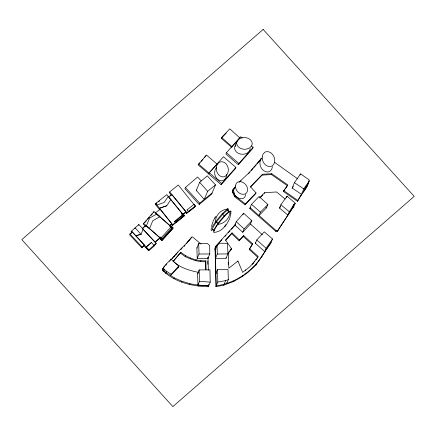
<?xml version="1.0" encoding="UTF-8"?>
<svg xmlns="http://www.w3.org/2000/svg" width="436" height="436" viewBox="0 0 436 436"><rect width="100%" height="100%" fill="white"/><g stroke="black" fill="none" stroke-linecap="round" stroke-linejoin="round"><path stroke-width="0.65" d="M226.671 174.449C226.578 176.88 225.385 179.49 223.041 180.471A4.633 4.524 22.5 0 1 220.905 180.804C218.082 180.537 215.973 178.084 215.144 175.512A10.028 9.788 22.5 0 1 214.659 172.781L215.035 169.909L216.349 167.468M245.79 194.478L244.836 197.083A4.213 4.115 22.5 0 1 243.315 198.282C240.939 199.323 238.192 198.26 236.388 196.592A9.101 8.884 22.5 0 1 234.639 194.412L233.582 190.924L234.165 188.221A4.316 4.213 22.5 0 1 235.233 186.946L233.031 189.573L232.443 192.211L234.677 196.74L245.059 204.8L255.665 193.715L256.014 192.881L250.438 186.772L262.461 174.253L271.781 173.735L287.804 184.919L283.324 191.415L297.505 201.301C300.873 194.075 307.56 188.657 309.173 180.646L308.824 179.627L300.551 173.871L294.431 182.651L292.185 188.074L301.505 194.331L297.505 201.301M232.443 192.211L233.031 189.573M272.473 166.672L271.688 169.359L270.069 171.174A4.687 4.578 22.5 0 1 268.036 171.937C265.181 172.247 262.597 170.236 261.246 167.865A10.104 9.865 22.5 0 1 260.194 165.255C259.594 162.824 259.96 159.919 261.905 158.181M215.76 246.166L215.21 248.591L216.278 285.809C236.628 283.008 255.033 269.59 264.739 251.588L255.36 243.293L256.744 239.958L264.271 231.821L272.505 238.95L270.778 243.119L256.003 264.919L248.487 271.884L242.362 276.489L233.745 281.433L223.723 285.215L215.929 286.643L215.062 248.073L215.76 246.166L235.723 224.033M230.944 213.286L229.592 218.883L226.344 224.802M306.437 187.883L309.173 180.646M211.411 226.54L213.389 220.48L216.033 216.163M224.911 215.133L224.371 215.646A22.002 1.613 -48.1 0 0 220.948 219.657A19.026 1.395 -48.1 0 0 219.085 221.968L218.114 223.232L217.896 224.377A13.898 13.571 22.5 0 0 230.061 211.231L227.249 212.948A41.071 3.014 -48.1 0 0 226.693 213.438L225.107 214.943M228.099 210.724A58.691 4.311 -48.1 0 0 227.554 208.948L227.156 210.37L225.706 211.564A41.071 3.014 -48.1 0 0 225.15 212.054L223.564 213.558M237.042 141.575L236.862 142.114A4.633 4.524 22.5 0 0 236.841 144.245C237.533 147.003 240.318 148.665 242.977 149.101A10.028 9.788 22.5 0 0 245.79 149.183C248.438 148.905 251.289 147.384 252.041 144.665A4.633 4.524 22.5 0 0 252.063 142.534C251.37 139.776 248.585 138.114 245.926 137.678A10.028 9.788 22.5 0 0 243.114 137.596C238.132 137.792 235.778 142.91 234.791 147.112A4.633 4.524 22.5 0 0 234.77 149.243C235.462 152.006 238.247 153.668 240.906 154.104A10.028 9.788 22.5 0 0 243.719 154.18C246.362 153.903 249.218 152.387 249.97 149.668A4.633 4.524 22.5 0 0 250.106 148.605M144.049 245.85L141.842 247.833L129.628 234.748L129.933 234.007L132.195 231.996L144.354 245.108L144.049 245.85L148.507 250.667L148.85 249.833L135.792 235.723L141.057 234.328L143.117 229.167L138.839 224.562L131.53 231.08L131.187 231.914L131.912 232.688M149.57 228.529L152.731 220.818L159.898 216.659L156.742 213.978L149.575 218.136L146.414 225.848L149.586 228.486M131.945 232.601L132.195 231.996M134.795 228.66L135.116 227.881L141.057 234.328M138.577 225.189L138.839 224.562M135.754 235.816L141.073 234.285M159.892 237.751L154.927 242.056L142.278 228.464L145.788 225.428L159.892 237.751L159.587 238.492L161.854 240.476L162.203 239.642L172.738 228.001L153.952 211.596L143.635 223.417L143.291 224.251L145.482 226.17L144.48 227.036M145.482 226.17L145.788 225.428M159.832 209.961L155.347 204.353L155.69 203.519L166.803 194.609L183.899 215.569L183.551 216.403M153.603 212.425L153.946 211.596M141.842 247.833L142.152 247.092L144.354 245.108M156.742 213.978L159.898 216.659M146.033 247.234L151.439 242.487L154.437 245.822L149.041 250.547L146.038 247.212L151.439 242.487M185.9 211.754L182.733 214.283L168.634 196.996L171.664 194.391L185.9 211.754L185.594 212.495L186.488 213.591L186.837 212.757L195.197 206.032L178.231 185L169.729 191.895L169.386 192.728L171.359 195.132L170.345 195.998M159.5 208.283L166.721 205.759L159.516 208.234M171.359 195.132L171.664 194.391M143.101 229.211L156.197 243.283L155.848 244.116L153.892 245.866M162.127 238.525L171.604 228.039L170.716 227.26L161.249 237.724L162.127 238.525C158.851 234.595 158.546 239.075 162.246 240.285L173.397 227.952L170.541 225.45L169.697 226.398L171.604 228.039M201.236 180.973L197.639 177L185.42 187.458L184.902 188.706L199.17 204.446L211.596 194.249L215.482 184.875L207.296 175.828L199.672 182.303L196.304 190.428L204.271 199.437L207.634 191.311L215.482 184.875M169.958 225.832L171.773 223.766L160.137 209.22L155.347 212.942L169.768 225.532L171.773 223.766M171.468 224.507L172.302 225.548L172.645 224.72L183.899 215.569M208.702 173.969L209.22 172.721L223.466 156.758L235.903 167.37L235.386 168.618L221.156 184.755L198.146 164.819L206.402 154.965L217.095 164.149M174.727 221.837L182.619 215.406L181.458 214.016L182.57 213.182L184.542 215.64L175.621 222.894L174.438 221.461L182.324 215.052L182.608 215.428M184.542 215.64L172.302 225.548M208.626 284.354L208.659 285.885L197.966 285.079L197.601 273.683L199.154 269.933L209.945 269.851L210.212 282.136L208.315 286.719C191.9 286.354 174.275 282.087 162.361 270.156L164.318 266.216L170.961 259.12L178.804 266.194L178.286 267.448L170.618 275.503L171.135 274.255L178.804 266.194M162.361 270.156L163.8 267.47M164.318 266.216L162.753 269.459M165.756 265.529L166.405 263.965M163.587 271.568L164.454 269.481L163.222 268.075M170.443 260.374L170.961 259.12M231.723 147.373L221.286 138.294L221.63 137.46L229.816 128.827L239.876 137.934M165.685 273.388L166.552 271.301L164.454 269.481M173.577 257.082C179.022 250.019 186.259 244.329 191.687 237.119L192.45 236.873L201.083 244.1M173.969 256.662L176.269 253.73M177.501 252.727L177.85 251.894M199.17 204.446L199.688 203.192L212.114 193.001M182.166 247.888L180.853 249.605M173.217 261.546L180.875 252.281C187.785 257.992 196.881 261.093 205.857 260.875L206.07 269.721M184.515 245.452L184.172 246.286L185.028 245.272M187.545 242.258L187.894 241.424M188.352 241.402L189.502 239.713M173.959 278.713L174.302 277.879L166.034 272.555L163.936 270.734L162.704 269.323L163.097 268.625M242.214 138.076L240.656 136.751L226.415 152.709L225.897 153.963L238.35 164.748L252.58 148.611L253.098 147.357L251.539 146.033M191.687 237.119L189.159 240.547M205.857 260.875L205.514 261.709C198.375 262.129 191.617 259.627 185.262 256.641L185.611 255.812M231.81 147.166L232.524 146.087M190.292 258.804L190.641 257.97M221.156 184.755L221.673 183.507L235.903 167.37M181.578 282.076L181.926 281.242L189.998 283.749L199.203 285.286L208.659 285.885M196.892 247.915L198.707 243.539L207.503 243.571L209.7 245.544L209.781 253.948L207.972 258.319L197.203 258.401L196.892 247.915L197.443 247.915M195.731 260.766L196.075 259.932M197.203 258.401L199.018 254.025L198.707 243.539M238.35 164.748L238.868 163.5L253.098 147.357M189.649 284.583L189.998 283.749M200.576 261.551L200.92 260.717M197.966 285.079L199.519 281.329L199.154 269.933M234.677 196.74L235.02 195.906L232.791 191.377M198.854 286.12L199.203 285.286M215.062 248.073L215.406 247.239M214.866 249.425L215.21 248.591M215.253 249.959L217.063 245.577L219.728 243.217L227.57 243.304L227.903 253.905L226.088 258.281L215.493 258.395L215.253 249.953L215.918 249.365M215.493 258.395L217.302 254.019L217.063 245.582M258.859 161.876L261.311 158.382L257.082 163.903M236.236 221.695L234.857 225.031L242.721 232.268L250.455 224.022L251.834 220.687L243.62 213.199L236.236 221.695L244.1 228.933L242.721 232.268M231.718 233.701L232.061 232.873L239.462 239.996L239.119 240.83L231.718 233.701L225.635 240.356M226.775 282.724L226.796 283.351L228.35 279.601L227.995 269.557L217.477 269.65L215.924 273.399L216.578 273.394M245.059 204.8L245.408 203.966L256.014 192.881M242.934 214.866L243.62 213.199M215.929 286.643L217.831 282.059L217.477 269.65M228.322 253.158L231.576 248.787L225.548 239.996L232.061 232.873M250.558 187.12L262.118 175.087L262.461 174.253M294.077 204.397L289.264 211.738L287.88 215.073L279.498 208.086L280.882 204.751L287.068 196.167L295.237 203.22L294.077 204.397L292.349 208.561L277.171 231.494L275.797 231.369L249.763 208.495L251.485 204.331L259.115 196.462L267.878 204.555L266.494 207.89L259.017 215.493L260.401 212.158L267.878 204.555M239.119 240.83L243.261 236.421L243.61 235.587L252.646 243.806L251.921 245.25M223.723 285.215L225.619 280.631L228.35 279.601M262.118 175.087L271.437 174.569L271.781 173.735M264.314 193.486L264.657 192.652L276.566 191.976L285.182 199.083M237.625 261.845L237.969 261.011L242.645 272.396L249.735 266.876L252.907 263.382L258.237 256.553L249.594 248.7L252.646 243.806M233.745 281.433L234.088 280.599M257.229 258.243L257.894 257.387L249.245 249.534L249.594 248.7M242.362 276.489L242.705 275.656M245.37 270.68L245.713 269.846M248.487 271.884L248.831 271.05M252.907 263.382L252.368 264.434M256.003 264.919L256.352 264.085M261.932 256.466L262.276 255.632M286.381 197.835L287.068 196.167M264.39 252.422L266.118 248.253L272.505 238.95M275.797 231.369L276.141 230.535L250.106 207.661M300.055 175.076L300.551 173.871M277.171 231.494L292.698 207.727L293.859 206.55L293.128 205.639L293.592 204.528M277.923 230.568L278.272 229.734M292.349 208.561L293.515 207.383L295.237 203.22M301.156 195.165L303.75 188.913L309.031 181.632M303.44 191.993L306.028 185.741M305.233 189.338L307.821 183.087M234.971 146.572L235.947 145.008M162.704 269.323L163.729 267.584M249.245 249.534L249.626 248.923M249.817 248.618L250.395 247.697M250.586 247.392L251.73 245.555M168.269 196.342L164.181 202.495L156.878 205.002M166.699 205.808L170.874 199.53M264.739 251.588L271.121 242.285M214.757 218.011L215.084 217.542M292.185 188.074L293.33 186.423M279.498 208.086L280.659 206.479M283.324 191.415L284.828 189.355M285.58 188.325L287.084 186.265M227.538 208.969A13.898 13.571 22.5 0 0 215.379 222.115L216.572 221.848L217.542 220.583A19.026 1.395 -48.1 0 1 219.412 218.267A22.002 1.613 -48.1 0 1 222.812 214.234L223.368 213.749M252.896 263.785L253.561 262.935M254.232 262.08L254.897 261.229M255.894 259.949L256.559 259.093M231.576 248.787L228.251 252.826L228.84 268.249L237.969 261.011M186.297 243.757L187.131 242.759M232.688 190.407L234.252 188.537M224.644 226.889L226.033 225.238M169.582 261.398L169.866 261.055M170.879 259.856L173.92 256.248M172.334 258.548L173.163 257.567M175.926 254.564L177.109 253.185M180.875 252.281L173.13 261.213C180.041 267.742 189.502 270.603 198.642 272.38M235.38 224.862L231.363 229.347M144.578 222.774L146.294 220.801M147.586 219.324L149.303 217.351M151.025 215.384L152.311 213.907M259.202 161.042L248.569 173.201L239.059 182.177M248.667 173.528L249.992 172.007M251.321 170.487L253.098 168.46M253.981 167.446L256.199 164.917M198.146 164.819L199.901 162.813M201.219 161.315L202.98 159.309M204.299 157.805L206.059 155.799M233.015 145.537L235.985 142.207M236.971 141.101L239.942 137.776M210.059 172.007L209.051 173.136L198.489 163.985M210.561 171.441L213.084 168.618M213.585 168.051L216.61 164.666M215.417 246.999L217.88 244.269M161.854 240.476L172.389 228.835M218.779 243.277L221.924 239.795M225.074 236.312L225.973 235.315M228.219 232.829L230.017 230.84M255.36 243.293L255.834 242.781M244.1 228.933L251.834 220.687M239.462 239.996L243.61 235.587M221.286 138.294L226.284 133.018M259.578 197.89L264.657 192.652M249.763 208.495L250.7 207.531M260.085 197.84L262.903 194.936M239.664 182.112L241.092 180.766M131.187 231.914L131.634 231.511M148.85 249.833L156.197 243.283M130.991 233.538L132.364 232.279M155.118 242.367L159.587 238.492M142.474 228.769L143.477 227.903M196.304 190.428L196.783 190.025M186.488 213.591L194.848 206.866M155.347 204.353L156.933 203.083M158.519 201.808L159.576 200.958M183.485 214.18L185.594 212.495M211.82 230.154L213.182 229.652L214.338 230.693M228.873 211.689L229.292 211.607A57.427 4.218 -48.1 0 1 229.581 211.673M217.831 282.059L225.619 280.631M227.75 210.223L227.156 210.37L228.698 211.76M217.302 254.019L227.903 253.905M199.018 254.025L209.781 253.948M197.601 273.683L198.276 273.677M199.519 281.329L210.212 282.136M276.141 230.535L277.514 230.66M174.302 277.879L181.926 281.242M166.552 271.301L171.135 274.255M294.431 182.651L303.745 188.913M283.673 190.581L297.848 200.467M271.437 174.569L287.455 185.752M274.636 162.377L297.755 178.896M180.526 253.114L185.262 256.641M235.02 195.906L245.408 203.966M280.882 204.751L289.264 211.738M226.415 152.709L238.868 163.5M209.22 172.721L221.673 183.507M143.635 223.417L162.203 239.642M251.485 204.331L260.401 212.158M221.63 137.46L232.028 146.643M256.744 239.958L266.118 248.253M250.455 224.022L262.39 234.71M216.572 221.848L218.114 223.232M177.795 267.006L178.286 267.448M243.261 236.421L252.302 244.634M265.949 207.383L266.494 207.89M129.933 234.007L142.152 247.092M131.53 231.08L135.814 235.68M185.42 187.458L199.688 203.192M199.672 182.303L207.634 191.311M169.729 191.895L186.837 212.757M292.785 206.473L293.515 207.383M155.69 203.519L172.645 224.72M230.851 249.07L231.227 249.621M224.671 216.136L222.147 213.874A21.391 1.57 -48.1 0 0 215.319 222.169A58.691 4.311 -48.1 0 0 211.787 230.192M228.235 262.336L228.311 264.26M226.066 257.616L226.088 258.281M205.514 261.709L205.71 269.819M208.043 257.387L208.321 270.282M207.759 260.935L207.83 264.325M207.961 257.273L207.972 258.319M230.077 211.209A58.691 4.311 -48.1 0 1 230.491 213.259M224.633 216.191A21.391 1.57 -48.1 0 1 230.126 211.155M225.848 224.518A14.835 14.486 22.5 0 1 214.343 232.421A58.691 4.311 -48.1 0 1 217.88 224.393A21.391 1.57 -48.1 0 1 224.693 216.125M222.109 213.929A21.391 1.57 -48.1 0 1 227.603 208.888M213.15 229.685A57.857 4.251 -48.1 0 1 216.556 221.864M214.299 231.113A57.857 4.251 -48.1 0 1 218.098 223.254M227.772 210.196A57.427 4.218 -48.1 0 1 228.159 210.811M216.305 168.105L216.3 168.825A10.028 9.788 22.5 0 0 216.785 171.555C217.613 174.128 219.717 176.58 222.545 176.847A4.633 4.524 22.5 0 0 224.682 176.515C227.265 175.425 228.426 172.427 228.317 169.773A10.028 9.788 22.5 0 0 227.832 167.043C227.003 164.47 224.9 162.018 222.071 161.751A4.633 4.524 22.5 0 0 219.935 162.083C217.591 163.064 216.398 165.675 216.305 168.105M235.407 185.861L235.565 187.785L236.579 190.249A9.118 8.9 22.5 0 0 238.203 192.216C240.002 193.884 242.754 194.947 245.125 193.906A4.213 4.115 22.5 0 0 246.651 192.707C248.193 190.663 247.703 187.769 246.427 185.72A9.118 8.9 22.5 0 0 244.803 183.747C243.005 182.079 240.252 181.016 237.882 182.057A4.213 4.115 22.5 0 0 236.361 183.262L235.407 185.861M262.205 156.911L262.439 159.838A10.104 9.865 22.5 0 0 263.491 162.448C264.843 164.819 267.426 166.83 270.282 166.519A4.687 4.578 22.5 0 0 272.315 165.756C274.642 164.138 275.143 160.922 274.484 158.328A10.104 9.865 22.5 0 0 273.432 155.717C272.08 153.347 269.497 151.336 266.641 151.646A4.687 4.578 22.5 0 0 264.608 152.409L262.99 154.224L262.205 156.911M187.077 209.923L194.124 204.168L195.769 206.108L188.712 211.885L187.077 209.923M263.153 29.414L21.8 239.631L172.847 406.586L414.2 196.369L263.153 29.414"/></g></svg>
